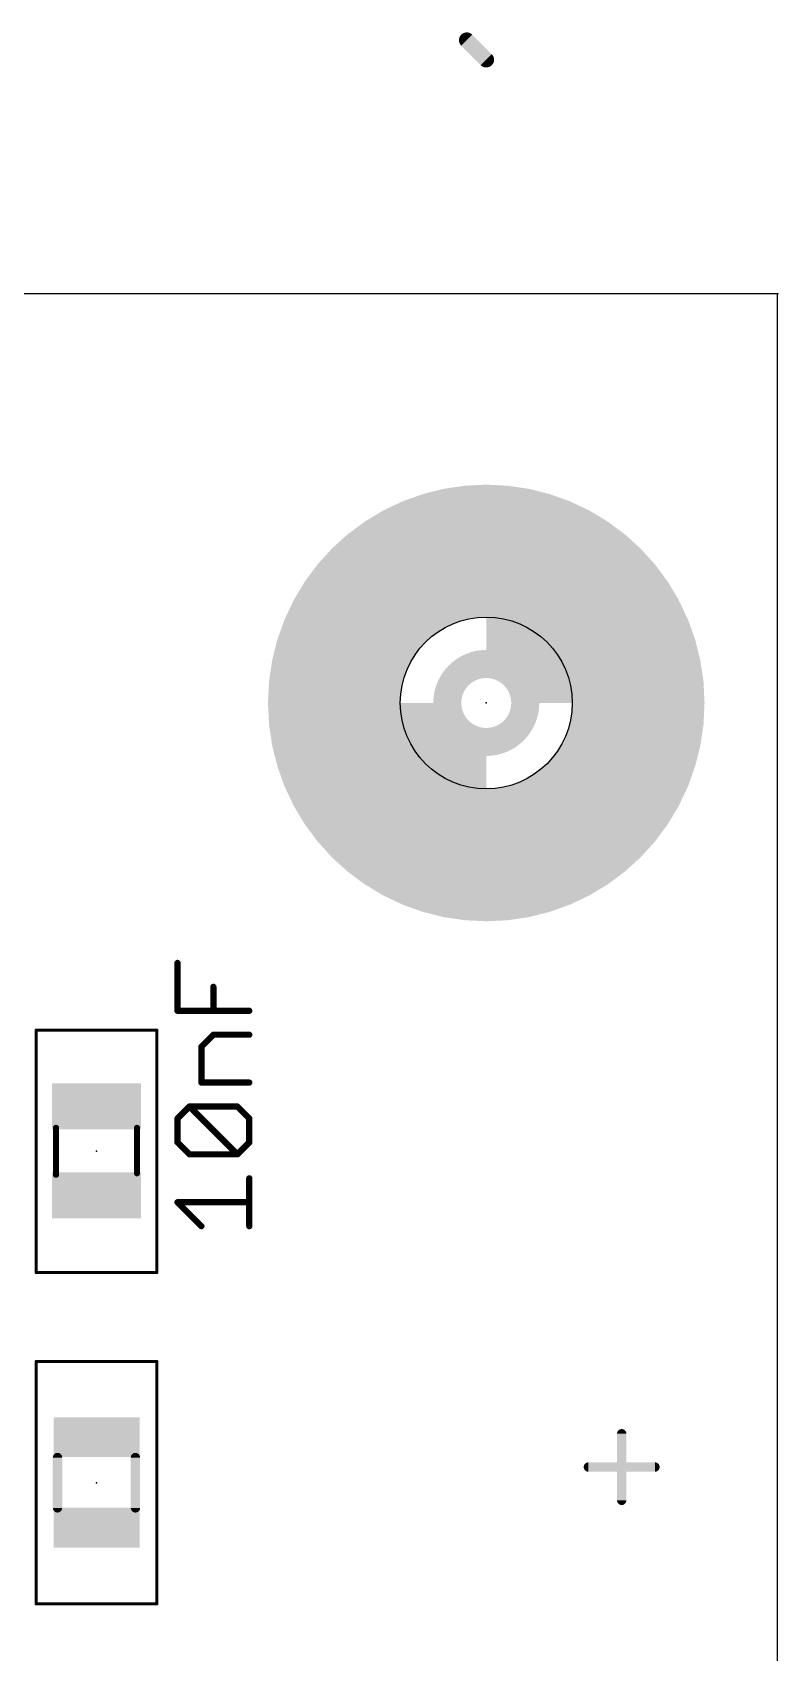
# Model space of a CAD drawing. Extents: x -7 to 105, y 1 to 61.
# Drawn here: x 92.62 to 104.78, y 35.02 to 61.4 of the extents above; entities that cross this region are included whole.
import ezdxf

# ---------------------------------------------------------------- set-up
doc = ezdxf.new("R2010")
doc.units = 0
for name, color, linetype in [('20', 53, 'CONTINUOUS'), ('21', 253, 'CONTINUOUS'), ('23', 53, 'CONTINUOUS'), ('25', 253, 'CONTINUOUS'), ('27', 253, 'CONTINUOUS'), ('39', 12, 'CONTINUOUS'), ('40', 132, 'CONTINUOUS'), ('41', 12, 'CONTINUOUS'), ('42', 132, 'CONTINUOUS'), ('47', 253, 'CONTINUOUS'), ('51', 253, 'CONTINUOUS')]:
    doc.layers.add(name, color=color, linetype=linetype)

# ---------------------------------------------------------------- blocks, each defined once
blk = doc.blocks.new('RECT')
blk.add_solid([(-0.5, -0.5), (0.5, -0.5), (-0.5, 0.5), (0.5, 0.5)])

msp = doc.modelspace()

# ---------------------------------------------------------------- linework, layer by layer
at = {"layer": '20'}
for p, q in [((0, 57.15), (104.775, 57.15)), ((104.755, 6.35), (104.755, 57.1375))]:
    msp.add_line(p, q, dxfattribs=at)
msp.add_circle((100.0125, 50.4825), 1.4, dxfattribs=at)
at = {"layer": '21'}
for points, const_width in [([(100.0125, 47.5615, 1), (100.0125, 53.4035, 1), (100.0125, 47.5615)], 0.1524), ([(100.0125, 48.9825, 1), (100.0125, 51.9825, 1), (100.0125, 48.9825)], 0.2032)]:
    msp.add_lwpolyline(points, format="xyb", dxfattribs=dict(at, const_width=const_width))
at = {"layer": '23'}
for p in [(100.0125, 50.4825), (93.6625, 43.18), (93.6625, 37.7825)]:
    msp.add_point(p, dxfattribs=at)
at = {"layer": '25', "const_width": 0.1524}
for points in [[(102.2185, 38.5795), (102.2185, 37.4949)], [(101.6762, 38.0372), (102.7609, 38.0372)]]:
    msp.add_lwpolyline(points, dxfattribs=at)
at = {"layer": '25', "const_width": 0.0762}
for points in [[(102.2566, 38.5795, 1), (102.1804, 38.5795)], [(101.6762, 38.0753, 1), (101.6762, 37.9991)], [(102.7609, 37.9991, 1), (102.7609, 38.0753)], [(102.1804, 37.4949, 1), (102.2566, 37.4949)]]:
    msp.add_lwpolyline(points, format="xyb", dxfattribs=at)
at = {"layer": '27', "const_width": 0.1016}
for points in [[(94.9823, 45.469), (94.9823, 46.2486)], [(95.567, 45.469), (95.567, 45.8588)], [(96.1517, 45.469), (94.9823, 45.469)], [(95.3721, 44.8843), (95.567, 45.0792)], [(95.567, 45.0792), (96.1517, 45.0792)], [(95.3721, 44.2996), (95.3721, 44.8843)], [(96.1517, 44.2996), (95.3721, 44.2996)], [(94.9823, 43.7149), (95.1772, 43.9098)], [(95.1772, 43.9098), (95.9568, 43.9098)], [(95.9568, 43.1302), (95.1772, 43.9098)], [(95.9568, 43.9098), (96.1517, 43.7149)], [(94.9823, 43.3251), (94.9823, 43.7149)], [(96.1517, 43.7149), (96.1517, 43.3251)], [(95.1772, 43.1302), (94.9823, 43.3251)], [(96.1517, 43.3251), (95.9568, 43.1302)], [(95.9568, 43.1302), (95.1772, 43.1302)], [(96.1517, 41.9608), (96.1517, 42.7404)], [(95.3721, 41.9608), (94.9823, 42.3506)], [(94.9823, 42.3506), (96.1517, 42.3506)]]:
    msp.add_lwpolyline(points, dxfattribs=at)
at = {"layer": '27', "const_width": 0.0508}
for points in [[(95.0077, 46.2486, 1), (94.9569, 46.2486)], [(95.5924, 45.8588, 1), (95.5416, 45.8588)], [(94.9823, 45.4944, 1), (94.9823, 45.4436)], [(94.9569, 45.469, 1), (95.0077, 45.469)], [(95.5416, 45.469, 1), (95.5924, 45.469)], [(96.1517, 45.4436, 1), (96.1517, 45.4944)], [(95.567, 45.1046, 1), (95.567, 45.0538)], [(95.585, 45.0612, 1), (95.549, 45.0972)], [(96.1517, 45.0538, 1), (96.1517, 45.1046)], [(95.3541, 44.9023, 1), (95.3901, 44.8663)], [(95.3975, 44.8843, 1), (95.3467, 44.8843)], [(95.3721, 44.325, 1), (95.3721, 44.2742)], [(96.1517, 44.2742, 1), (96.1517, 44.325)], [(95.3467, 44.2996, 1), (95.3975, 44.2996)], [(95.1952, 43.9278, 1), (95.1592, 43.8918)], [(95.1772, 43.9352, 1), (95.1772, 43.8844)], [(95.1952, 43.8918, 1), (95.1592, 43.9278)], [(95.9748, 43.9278, 1), (95.9388, 43.8918)], [(95.9568, 43.8844, 1), (95.9568, 43.9352)], [(94.9643, 43.7329, 1), (95.0003, 43.6969)], [(95.0077, 43.7149, 1), (94.9569, 43.7149)], [(96.1771, 43.7149, 1), (96.1263, 43.7149)], [(96.1337, 43.6969, 1), (96.1697, 43.7329)], [(95.0003, 43.3431, 1), (94.9643, 43.3071)], [(94.9569, 43.3251, 1), (95.0077, 43.3251)], [(96.1263, 43.3251, 1), (96.1771, 43.3251)], [(96.1697, 43.3071, 1), (96.1337, 43.3431)], [(95.1772, 43.1556, 1), (95.1772, 43.1048)], [(95.1592, 43.1122, 1), (95.1952, 43.1482)], [(95.9388, 43.1482, 1), (95.9748, 43.1122)], [(95.9388, 43.1122, 1), (95.9748, 43.1482)], [(95.9568, 43.1048, 1), (95.9568, 43.1556)], [(96.1771, 42.7404, 1), (96.1263, 42.7404)], [(95.0003, 42.3686, 1), (94.9643, 42.3326)], [(94.9823, 42.376, 1), (94.9823, 42.3252)], [(96.1517, 42.3252, 1), (96.1517, 42.376)], [(95.3541, 41.9428, 1), (95.3901, 41.9788)], [(96.1263, 41.9608, 1), (96.1771, 41.9608)]]:
    msp.add_lwpolyline(points, format="xyb", dxfattribs=at)
at = {"layer": '39'}
for points, const_width in [([(100.0125, 47.9425, 1), (100.0125, 53.0225, 1), (100.0125, 47.9425)], 2.032), ([(92.6922, 45.153, 1), (92.6668, 45.153)], 0.0254), ([(92.6795, 45.1657, 1), (92.6795, 45.1403)], 0.0254), ([(94.6582, 45.153, 1), (94.6328, 45.153)], 0.0254), ([(94.6455, 45.1403, 1), (94.6455, 45.1657)], 0.0254), ([(92.6795, 41.2197, 1), (92.6795, 41.1943)], 0.0254), ([(92.6668, 41.207, 1), (92.6922, 41.207)], 0.0254), ([(94.6328, 41.207, 1), (94.6582, 41.207)], 0.0254), ([(94.6455, 41.1943, 1), (94.6455, 41.2197)], 0.0254), ([(92.6922, 39.7555, 1), (92.6668, 39.7555)], 0.0254), ([(92.6795, 39.7682, 1), (92.6795, 39.7428)], 0.0254), ([(94.6582, 39.7555, 1), (94.6328, 39.7555)], 0.0254), ([(94.6455, 39.7428, 1), (94.6455, 39.7682)], 0.0254), ([(92.6795, 35.8222, 1), (92.6795, 35.7968)], 0.0254), ([(92.6668, 35.8095, 1), (92.6922, 35.8095)], 0.0254), ([(94.6328, 35.8095, 1), (94.6582, 35.8095)], 0.0254), ([(94.6455, 35.7968, 1), (94.6455, 35.8222)], 0.0254)]:
    msp.add_lwpolyline(points, format="xyb", dxfattribs=dict(at, const_width=const_width))
at = {"layer": '39', "const_width": 0.0508}
for points in [[(92.6795, 41.207), (92.6795, 45.153)], [(92.6795, 45.153), (94.6455, 45.153)], [(94.6455, 45.153), (94.6455, 41.207)], [(94.6455, 41.207), (92.6795, 41.207)], [(92.6795, 35.8095), (92.6795, 39.7555)], [(92.6795, 39.7555), (94.6455, 39.7555)], [(94.6455, 39.7555), (94.6455, 35.8095)], [(94.6455, 35.8095), (92.6795, 35.8095)]]:
    msp.add_lwpolyline(points, dxfattribs=at)
at = {"layer": '40', "const_width": 2.032}
msp.add_lwpolyline([(100.0125, 47.9425, 1), (100.0125, 53.0225, 1), (100.0125, 47.9425)], format="xyb", dxfattribs=at)
at = {"layer": '41', "const_width": 2.032}
msp.add_lwpolyline([(100.0125, 47.9425, 1), (100.0125, 53.0225, 1), (100.0125, 47.9425)], format="xyb", dxfattribs=at)
at = {"layer": '42', "const_width": 2.032}
msp.add_lwpolyline([(100.0125, 47.9425, 1), (100.0125, 53.0225, 1), (100.0125, 47.9425)], format="xyb", dxfattribs=at)
at = {"layer": '47', "const_width": 0.254}
msp.add_lwpolyline([(100.0125, 60.96), (99.695, 61.2775)], dxfattribs=at)
at = {"layer": '47', "const_width": 0.127}
for points in [[(99.7399, 61.3224, 1), (99.6501, 61.2326)], [(99.9676, 60.9151, 1), (100.0574, 61.0049)]]:
    msp.add_lwpolyline(points, format="xyb", dxfattribs=at)
at = {"layer": '51'}
for points, const_width in [([(101.7905, 50.4825, 0.4142), (100.0125, 52.2605)], 2.286), ([(98.2345, 50.4825, 0.4142), (100.0125, 48.7045)], 2.286), ([(100.0125, 49.8475, 1), (100.0125, 51.1175, 1), (100.0125, 49.8475)], 0.4572), ([(93.0279, 43.561, 1), (92.9771, 43.561)], 0.0508), ([(94.3479, 43.561, 1), (94.2971, 43.561)], 0.0508), ([(92.9771, 42.799, 1), (93.0279, 42.799)], 0.0508), ([(94.2971, 42.824, 1), (94.3479, 42.824)], 0.0508), ([(93.0656, 38.1925, 1), (92.9894, 38.1925)], 0.0762), ([(94.3356, 38.1925, 1), (94.2594, 38.1925)], 0.0762), ([(92.9894, 37.3725, 1), (93.0656, 37.3725)], 0.0762), ([(94.2594, 37.3725, 1), (94.3356, 37.3725)], 0.0762)]:
    msp.add_lwpolyline(points, format="xyb", dxfattribs=dict(at, const_width=const_width))
for points, const_width in [([(93.0025, 42.799), (93.0025, 43.561)], 0.1016), ([(94.3225, 42.824), (94.3225, 43.561)], 0.1016), ([(93.0275, 38.1925), (93.0275, 37.3725)], 0.1524), ([(94.2975, 38.1925), (94.2975, 37.3725)], 0.1524)]:
    msp.add_lwpolyline(points, dxfattribs=dict(at, const_width=const_width))

# ---------------------------------------------------------------- block references
for p, xscale, yscale, rotation in [((93.6613, 43.9107), 0.7501, 1.4501, 90), ((93.6613, 42.4629), 0.7501, 1.4501, 90), ((93.664, 38.5243), 0.65, 1.4, 270), ((93.664, 37.0511), 0.65, 1.4, 270)]:
    msp.add_blockref('RECT', p, dxfattribs=dict(at, xscale=xscale, yscale=yscale, rotation=rotation))

doc.saveas('drawing.dxf')
